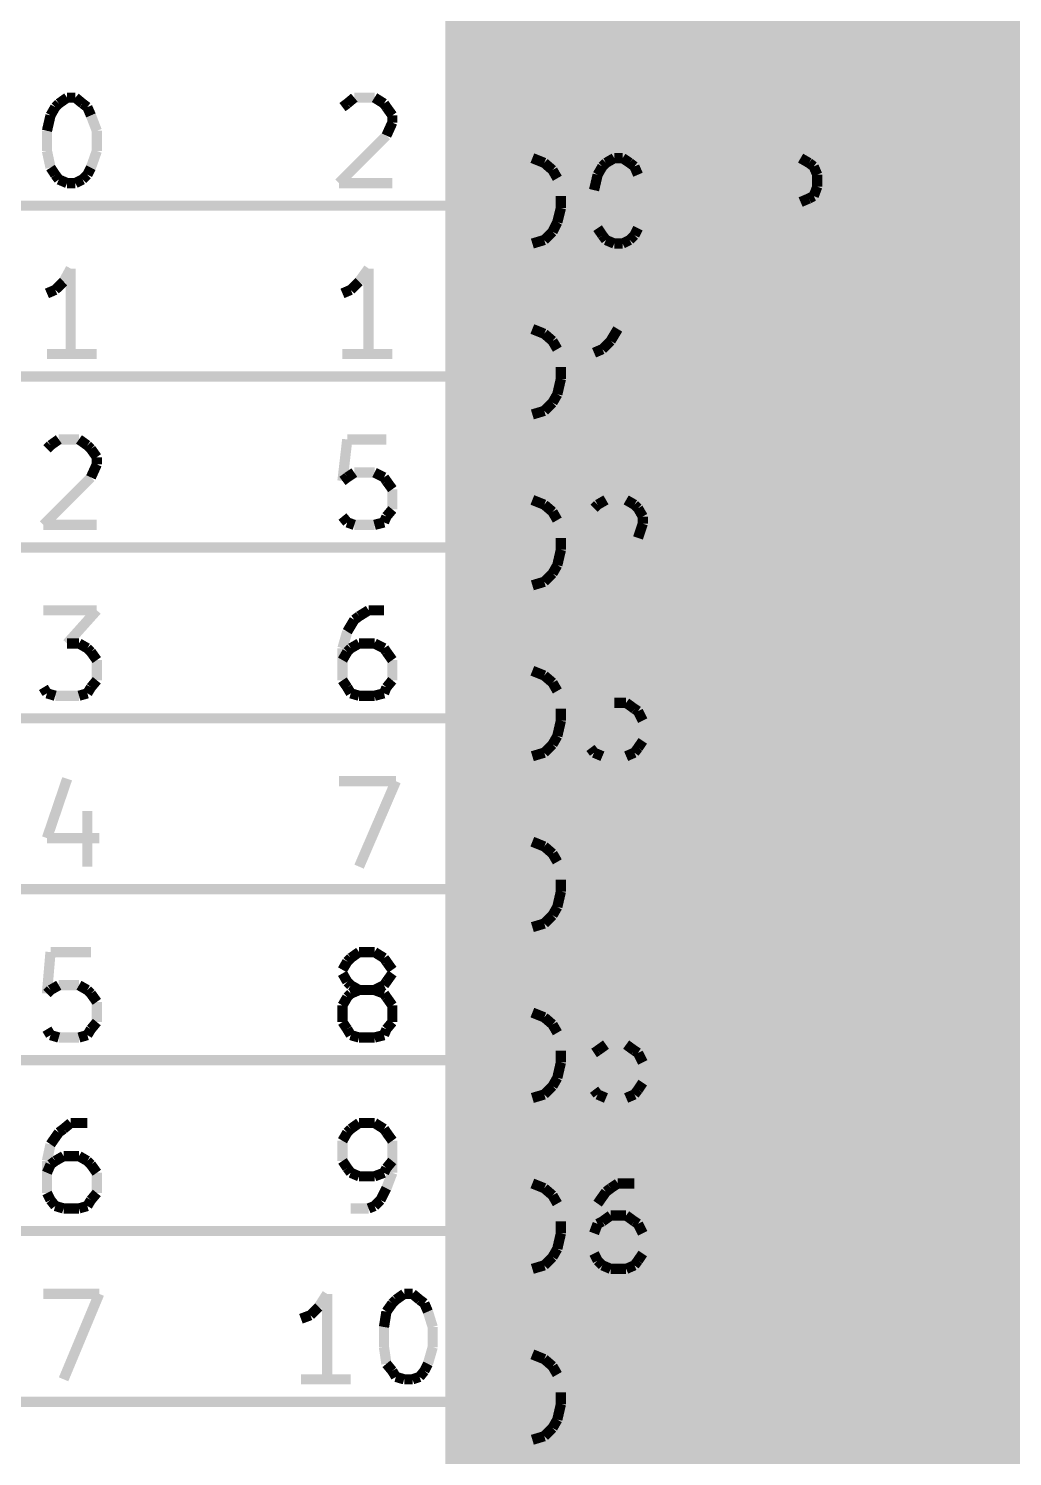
# Model space of a CAD drawing. Header units: millimetres. Extents: x 10 to 287, y 10 to 200.
# Drawn here: x 47.02 to 61.64, y 145.71 to 166.94 of the extents above; entities that cross this region are included whole.
import ezdxf

# ---------------------------------------------------------------- set-up
doc = ezdxf.new("R2010")
doc.units = ezdxf.units.MM
doc.layers.add('H', color=7, linetype='Continuous')
doc.layers.add('P', color=7, linetype='Continuous')

msp = doc.modelspace()

# ---------------------------------------------------------------- hatches: boundary and pattern name
at = {"layer": 'H', "linetype": 'Continuous'}
msp.add_hatch(color=256, dxfattribs=at).paths.add_polyline_path([(53.34, 126.189), (53.34, 171.909), (73.66, 171.909), (73.66, 126.189), (53.34, 126.189)])

# ---------------------------------------------------------------- linework, layer by layer
at = {"layer": 'P'}
for points, const_width in [([(53.34, 171.926), (53.34, 126.206), (73.66, 126.206), (73.66, 171.926), (53.34, 171.926)], 0.254), ([(53.34, 171.926), (53.34, 126.206)], 0.254), ([(47.466, 165.823), (47.59, 165.911)], 0.152), ([(47.59, 165.911), (47.713, 165.911)], 0.152), ([(47.713, 165.911), (47.819, 165.823)], 0.152), ([(51.753, 165.823), (51.858, 165.911)], 0.152), ([(51.858, 165.911), (52.158, 165.911)], 0.152), ([(52.158, 165.911), (52.299, 165.823)], 0.152), ([(47.343, 165.647), (47.413, 165.77)], 0.152), ([(47.413, 165.77), (47.466, 165.823)], 0.152), ([(47.819, 165.823), (47.89, 165.77)], 0.152), ([(47.89, 165.77), (47.943, 165.647)], 0.152), ([(51.682, 165.77), (51.753, 165.823)], 0.152), ([(52.299, 165.823), (52.335, 165.77)], 0.152), ([(52.335, 165.77), (52.423, 165.647)], 0.152), ([(47.29, 165.418), (47.343, 165.647)], 0.152), ([(47.943, 165.647), (48.031, 165.418)], 0.152), ([(52.423, 165.541), (52.335, 165.347)], 0.152), ([(52.423, 165.647), (52.423, 165.541)], 0.152), ([(47.29, 165.118), (47.29, 165.418)], 0.152), ([(48.031, 165.418), (48.031, 165.118)], 0.152), ([(52.335, 165.347), (51.629, 164.641)], 0.152), ([(47.343, 164.871), (47.29, 165.118)], 0.152), ([(48.031, 165.118), (47.943, 164.871)], 0.152), ([(57.591, 165.065), (56.515, 163.442)], 0.152), ([(47.413, 164.765), (47.343, 164.871)], 0.152), ([(47.943, 164.871), (47.89, 164.765)], 0.152), ([(54.204, 163.742), (54.204, 165.012)], 0.152), ([(54.204, 165.012), (54.504, 165.012)], 0.152), ([(54.504, 165.012), (54.681, 164.941)], 0.152), ([(54.681, 164.941), (54.804, 164.835)], 0.152), ([(54.804, 164.835), (54.875, 164.712)], 0.152), ([(55.474, 164.765), (55.545, 164.888)], 0.152), ([(55.545, 164.888), (55.598, 164.941)], 0.152), ([(55.598, 164.941), (55.721, 165.012)], 0.152), ([(55.721, 165.012), (55.845, 165.012)], 0.152), ([(55.845, 165.012), (55.951, 164.941)], 0.152), ([(55.951, 164.941), (56.021, 164.888)], 0.152), ([(56.021, 164.888), (56.074, 164.765)], 0.152), ([(58.014, 163.742), (58.014, 165.012)], 0.152), ([(58.014, 165.012), (58.491, 165.012)], 0.152), ([(58.491, 165.012), (58.614, 164.941)], 0.152), ([(58.614, 164.941), (58.685, 164.888)], 0.152), ([(58.685, 164.888), (58.738, 164.765)], 0.152), ([(59.178, 165.012), (60.008, 163.742)], 0.152), ([(60.008, 165.012), (59.178, 163.742)], 0.152), ([(47.466, 164.694), (47.413, 164.765)], 0.152), ([(47.59, 164.641), (47.466, 164.694)], 0.152), ([(47.713, 164.641), (47.59, 164.641)], 0.152), ([(47.819, 164.694), (47.713, 164.641)], 0.152), ([(47.89, 164.765), (47.819, 164.694)], 0.152), ([(51.629, 164.641), (52.423, 164.641)], 0.152), ([(54.875, 164.712), (54.928, 164.447)], 0.152), ([(55.421, 164.536), (55.474, 164.765)], 0.152), ([(56.074, 164.765), (56.145, 164.536)], 0.152), ([(58.738, 164.765), (58.738, 164.588)], 0.152), ([(54.928, 164.447), (54.928, 164.271)], 0.152), ([(55.421, 164.236), (55.421, 164.536)], 0.152), ([(56.145, 164.536), (56.145, 164.236)], 0.152), ([(58.614, 164.412), (58.491, 164.359)], 0.152), ([(58.685, 164.447), (58.614, 164.412)], 0.152), ([(58.738, 164.588), (58.685, 164.447)], 0.152), ([(43.162, 164.306), (50.8, 164.306)], 0.152), ([(53.34, 164.306), (50.8, 164.306)], 0.152), ([(54.928, 164.271), (54.875, 164.059)], 0.152), ([(55.474, 163.971), (55.421, 164.236)], 0.152), ([(56.145, 164.236), (56.074, 163.971)], 0.152), ([(58.491, 164.359), (58.014, 164.359)], 0.152), ([(58.738, 163.742), (58.314, 164.359)], 0.152), ([(54.875, 164.059), (54.804, 163.918)], 0.152), ([(54.681, 163.795), (54.504, 163.742)], 0.152), ([(54.804, 163.918), (54.681, 163.795)], 0.152), ([(55.545, 163.865), (55.474, 163.971)], 0.152), ([(55.598, 163.795), (55.545, 163.865)], 0.152), ([(55.721, 163.742), (55.598, 163.795)], 0.152), ([(55.951, 163.795), (55.845, 163.742)], 0.152), ([(56.021, 163.865), (55.951, 163.795)], 0.152), ([(56.074, 163.971), (56.021, 163.865)], 0.152), ([(54.504, 163.742), (54.204, 163.742)], 0.152), ([(55.845, 163.742), (55.721, 163.742)], 0.152), ([(47.643, 163.371), (47.537, 163.177)], 0.152), ([(47.643, 162.101), (47.643, 163.371)], 0.152), ([(52.07, 163.371), (51.929, 163.177)], 0.152), ([(52.07, 162.101), (52.07, 163.371)], 0.152), ([(47.537, 163.177), (47.413, 163.054)], 0.152), ([(51.929, 163.177), (51.805, 163.054)], 0.152), ([(47.413, 163.054), (47.29, 163.001)], 0.152), ([(51.805, 163.054), (51.682, 163.001)], 0.152), ([(57.591, 162.525), (56.515, 160.902)], 0.152), ([(54.204, 161.202), (54.204, 162.472)], 0.152), ([(54.204, 162.472), (54.504, 162.472)], 0.152), ([(54.504, 162.472), (54.681, 162.401)], 0.152), ([(54.681, 162.401), (54.804, 162.295)], 0.152), ([(54.804, 162.295), (54.875, 162.172)], 0.152), ([(55.668, 162.295), (55.545, 162.172)], 0.152), ([(55.774, 162.472), (55.668, 162.295)], 0.152), ([(55.774, 161.202), (55.774, 162.472)], 0.152), ([(57.838, 162.472), (58.561, 162.472)], 0.152), ([(58.208, 161.202), (58.208, 162.472)], 0.152), ([(58.861, 162.472), (59.708, 161.202)], 0.152), ([(59.708, 162.472), (58.861, 161.202)], 0.152), ([(48.031, 162.101), (47.29, 162.101)], 0.152), ([(52.423, 162.101), (51.682, 162.101)], 0.152), ([(54.875, 162.172), (54.928, 161.907)], 0.152), ([(55.545, 162.172), (55.421, 162.119)], 0.152), ([(54.928, 161.907), (54.928, 161.731)], 0.152), ([(43.162, 161.766), (50.8, 161.766)], 0.152), ([(53.34, 161.766), (50.8, 161.766)], 0.152), ([(54.928, 161.731), (54.875, 161.502)], 0.152), ([(54.875, 161.502), (54.804, 161.378)], 0.152), ([(54.681, 161.255), (54.504, 161.202)], 0.152), ([(54.804, 161.378), (54.681, 161.255)], 0.152), ([(54.504, 161.202), (54.204, 161.202)], 0.152), ([(56.145, 161.202), (55.421, 161.202)], 0.152), ([(47.343, 160.743), (47.466, 160.831)], 0.152), ([(47.466, 160.831), (47.766, 160.831)], 0.152), ([(47.766, 160.831), (47.89, 160.743)], 0.152), ([(51.753, 160.831), (51.682, 160.214)], 0.152), ([(52.335, 160.831), (51.753, 160.831)], 0.152), ([(47.29, 160.69), (47.343, 160.743)], 0.152), ([(47.89, 160.743), (47.943, 160.69)], 0.152), ([(47.943, 160.69), (48.031, 160.567)], 0.152), ([(48.031, 160.461), (47.943, 160.267)], 0.152), ([(48.031, 160.567), (48.031, 160.461)], 0.152), ([(47.943, 160.267), (47.237, 159.561)], 0.152), ([(51.682, 160.214), (51.753, 160.267)], 0.152), ([(51.753, 160.267), (51.858, 160.338)], 0.152), ([(51.858, 160.338), (52.158, 160.338)], 0.152), ([(52.158, 160.338), (52.299, 160.267)], 0.152), ([(52.299, 160.267), (52.335, 160.214)], 0.152), ([(52.335, 160.214), (52.423, 160.091)], 0.152), ([(52.423, 160.091), (52.423, 159.791)], 0.152), ([(52.423, 159.791), (52.335, 159.685)], 0.152), ([(54.204, 158.662), (54.204, 159.932)], 0.152), ([(54.204, 159.932), (54.504, 159.932)], 0.152), ([(54.504, 159.932), (54.681, 159.861)], 0.152), ([(54.681, 159.861), (54.804, 159.755)], 0.152), ([(54.804, 159.755), (54.875, 159.632)], 0.152), ([(55.421, 159.808), (55.474, 159.861)], 0.152), ([(55.474, 159.861), (55.598, 159.932)], 0.152), ([(55.598, 159.932), (55.898, 159.932)], 0.152), ([(55.898, 159.932), (56.021, 159.861)], 0.152), ([(56.021, 159.861), (56.074, 159.808)], 0.152), ([(56.074, 159.808), (56.145, 159.685)], 0.152), ([(47.237, 159.561), (48.031, 159.561)], 0.152), ([(51.753, 159.597), (51.682, 159.685)], 0.152), ([(51.858, 159.561), (51.753, 159.597)], 0.152), ([(52.158, 159.561), (51.858, 159.561)], 0.152), ([(52.299, 159.597), (52.158, 159.561)], 0.152), ([(52.335, 159.685), (52.299, 159.597)], 0.152), ([(54.875, 159.632), (54.928, 159.367)], 0.152), ([(56.145, 159.579), (56.074, 159.367)], 0.152), ([(56.145, 159.685), (56.145, 159.579)], 0.152), ([(54.928, 159.367), (54.928, 159.191)], 0.152), ([(56.074, 159.367), (55.368, 158.662)], 0.152), ([(43.162, 159.226), (50.8, 159.226)], 0.152), ([(53.34, 159.226), (50.8, 159.226)], 0.152), ([(54.928, 159.191), (54.875, 158.962)], 0.152), ([(54.875, 158.962), (54.804, 158.838)], 0.152), ([(54.681, 158.715), (54.504, 158.662)], 0.152), ([(54.804, 158.838), (54.681, 158.715)], 0.152), ([(54.504, 158.662), (54.204, 158.662)], 0.152), ([(55.368, 158.662), (56.145, 158.662)], 0.152), ([(47.237, 158.291), (48.031, 158.291)], 0.152), ([(48.031, 158.291), (47.59, 157.798)], 0.152), ([(52.07, 158.291), (51.929, 158.203)], 0.152), ([(52.299, 158.291), (52.07, 158.291)], 0.152), ([(51.858, 158.15), (51.753, 157.974)], 0.152), ([(51.929, 158.203), (51.858, 158.15)], 0.152), ([(51.753, 157.974), (51.682, 157.727)], 0.152), ([(47.59, 157.798), (47.766, 157.798)], 0.152), ([(47.766, 157.798), (47.89, 157.727)], 0.152), ([(47.89, 157.727), (47.943, 157.674)], 0.152), ([(47.943, 157.674), (48.031, 157.551)], 0.152), ([(51.682, 157.727), (51.682, 157.251)], 0.152), ([(51.753, 157.674), (51.682, 157.551)], 0.152), ([(51.805, 157.727), (51.753, 157.674)], 0.152), ([(51.929, 157.798), (51.805, 157.727)], 0.152), ([(52.158, 157.798), (51.929, 157.798)], 0.152), ([(52.299, 157.727), (52.158, 157.798)], 0.152), ([(52.335, 157.674), (52.299, 157.727)], 0.152), ([(52.423, 157.551), (52.335, 157.674)], 0.152), ([(48.031, 157.551), (48.031, 157.251)], 0.152), ([(52.423, 157.251), (52.423, 157.551)], 0.152), ([(48.031, 157.251), (47.943, 157.145)], 0.152), ([(51.682, 157.251), (51.753, 157.145)], 0.152), ([(52.335, 157.145), (52.423, 157.251)], 0.152), ([(54.204, 156.122), (54.204, 157.392)], 0.152), ([(54.204, 157.392), (54.504, 157.392)], 0.152), ([(54.504, 157.392), (54.681, 157.321)], 0.152), ([(54.681, 157.321), (54.804, 157.215)], 0.152), ([(54.804, 157.215), (54.875, 157.092)], 0.152), ([(55.368, 157.392), (56.145, 157.392)], 0.152), ([(56.145, 157.392), (55.721, 156.916)], 0.152), ([(47.29, 157.057), (47.237, 157.145)], 0.152), ([(47.413, 157.021), (47.29, 157.057)], 0.152), ([(47.766, 157.021), (47.413, 157.021)], 0.152), ([(47.89, 157.057), (47.766, 157.021)], 0.152), ([(47.943, 157.145), (47.89, 157.057)], 0.152), ([(51.753, 157.145), (51.805, 157.057)], 0.152), ([(51.805, 157.057), (51.929, 157.021)], 0.152), ([(51.929, 157.021), (52.158, 157.021)], 0.152), ([(52.158, 157.021), (52.299, 157.057)], 0.152), ([(52.299, 157.057), (52.335, 157.145)], 0.152), ([(54.875, 157.092), (54.928, 156.827)], 0.152), ([(54.928, 156.827), (54.928, 156.651)], 0.152), ([(55.721, 156.916), (55.898, 156.916)], 0.152), ([(55.898, 156.916), (56.021, 156.827)], 0.152), ([(56.021, 156.827), (56.074, 156.792)], 0.152), ([(56.074, 156.792), (56.145, 156.651)], 0.152), ([(43.162, 156.686), (50.8, 156.686)], 0.152), ([(53.34, 156.686), (50.8, 156.686)], 0.152), ([(54.928, 156.651), (54.875, 156.422)], 0.152), ([(56.145, 156.651), (56.145, 156.351)], 0.152), ([(54.875, 156.422), (54.804, 156.298)], 0.152), ([(56.145, 156.351), (56.074, 156.245)], 0.152), ([(54.681, 156.175), (54.504, 156.122)], 0.152), ([(54.804, 156.298), (54.681, 156.175)], 0.152), ([(55.421, 156.175), (55.368, 156.245)], 0.152), ([(55.545, 156.122), (55.421, 156.175)], 0.152), ([(56.021, 156.175), (55.898, 156.122)], 0.152), ([(56.074, 156.245), (56.021, 156.175)], 0.152), ([(54.504, 156.122), (54.204, 156.122)], 0.152), ([(55.898, 156.122), (55.545, 156.122)], 0.152), ([(47.59, 155.787), (47.29, 154.905)], 0.152), ([(51.629, 155.751), (52.476, 155.751)], 0.152), ([(52.476, 155.751), (51.929, 154.481)], 0.152), ([(47.89, 155.31), (47.89, 154.481)], 0.152), ([(47.29, 154.905), (48.066, 154.905)], 0.152), ([(55.721, 154.905), (55.421, 154.023)], 0.152), ([(54.204, 153.582), (54.204, 154.852)], 0.152), ([(54.204, 154.852), (54.504, 154.852)], 0.152), ([(54.504, 154.852), (54.681, 154.781)], 0.152), ([(54.681, 154.781), (54.804, 154.675)], 0.152), ([(54.804, 154.675), (54.875, 154.552)], 0.152), ([(54.875, 154.552), (54.928, 154.287)], 0.152), ([(54.928, 154.287), (54.928, 154.111)], 0.152), ([(56.021, 154.428), (56.021, 153.582)], 0.152), ([(43.162, 154.146), (50.8, 154.146)], 0.152), ([(53.34, 154.146), (50.8, 154.146)], 0.152), ([(54.928, 154.111), (54.875, 153.882)], 0.152), ([(55.421, 154.023), (56.198, 154.023)], 0.152), ([(54.875, 153.882), (54.804, 153.758)], 0.152), ([(54.504, 153.582), (54.204, 153.582)], 0.152), ([(54.681, 153.635), (54.504, 153.582)], 0.152), ([(54.804, 153.758), (54.681, 153.635)], 0.152), ([(47.343, 153.211), (47.29, 152.594)], 0.152), ([(47.943, 153.211), (47.343, 153.211)], 0.152), ([(51.805, 153.123), (51.929, 153.211)], 0.152), ([(51.929, 153.211), (52.158, 153.211)], 0.152), ([(52.158, 153.211), (52.299, 153.123)], 0.152), ([(51.682, 152.947), (51.753, 153.07)], 0.152), ([(51.753, 153.07), (51.805, 153.123)], 0.152), ([(52.299, 153.123), (52.335, 153.07)], 0.152), ([(52.335, 153.07), (52.423, 152.947)], 0.152), ([(51.753, 152.77), (51.682, 152.894)], 0.152), ([(51.805, 152.718), (51.753, 152.77)], 0.152), ([(52.335, 152.77), (52.299, 152.718)], 0.152), ([(52.423, 152.894), (52.335, 152.77)], 0.152), ([(47.29, 152.594), (47.343, 152.647)], 0.152), ([(47.343, 152.647), (47.466, 152.718)], 0.152), ([(47.466, 152.718), (47.766, 152.718)], 0.152), ([(47.766, 152.718), (47.89, 152.647)], 0.152), ([(47.89, 152.647), (47.943, 152.594)], 0.152), ([(47.943, 152.594), (48.031, 152.471)], 0.152), ([(51.753, 152.541), (51.682, 152.418)], 0.152), ([(51.805, 152.594), (51.753, 152.541)], 0.152), ([(51.929, 152.647), (51.805, 152.718)], 0.152), ([(51.929, 152.647), (51.805, 152.594)], 0.152), ([(52.158, 152.647), (51.929, 152.647)], 0.152), ([(52.299, 152.718), (52.158, 152.647)], 0.152), ([(52.299, 152.594), (52.158, 152.647)], 0.152), ([(52.335, 152.541), (52.299, 152.594)], 0.152), ([(52.423, 152.418), (52.335, 152.541)], 0.152), ([(48.031, 152.471), (48.031, 152.171)], 0.152), ([(51.682, 152.418), (51.682, 152.171)], 0.152), ([(52.423, 152.171), (52.423, 152.418)], 0.152), ([(54.204, 151.042), (54.204, 152.312)], 0.152), ([(54.204, 152.312), (54.504, 152.312)], 0.152), ([(54.504, 152.312), (54.681, 152.241)], 0.152), ([(55.474, 152.312), (55.421, 151.712)], 0.152), ([(56.074, 152.312), (55.474, 152.312)], 0.152), ([(48.031, 152.171), (47.943, 152.065)], 0.152), ([(51.682, 152.171), (51.753, 152.065)], 0.152), ([(52.335, 152.065), (52.423, 152.171)], 0.152), ([(54.681, 152.241), (54.804, 152.135)], 0.152), ([(54.804, 152.135), (54.875, 152.012)], 0.152), ([(47.343, 151.977), (47.29, 152.065)], 0.152), ([(47.466, 151.941), (47.343, 151.977)], 0.152), ([(47.766, 151.941), (47.466, 151.941)], 0.152), ([(47.89, 151.977), (47.766, 151.941)], 0.152), ([(47.943, 152.065), (47.89, 151.977)], 0.152), ([(51.753, 152.065), (51.805, 151.977)], 0.152), ([(51.805, 151.977), (51.929, 151.941)], 0.152), ([(51.929, 151.941), (52.158, 151.941)], 0.152), ([(52.158, 151.941), (52.299, 151.977)], 0.152), ([(52.299, 151.977), (52.335, 152.065)], 0.152), ([(54.875, 152.012), (54.928, 151.747)], 0.152), ([(54.928, 151.747), (54.928, 151.571)], 0.152), ([(55.421, 151.712), (55.474, 151.747)], 0.152), ([(55.474, 151.747), (55.598, 151.836)], 0.152), ([(55.598, 151.836), (55.898, 151.836)], 0.152), ([(55.898, 151.836), (56.021, 151.747)], 0.152), ([(56.021, 151.747), (56.074, 151.712)], 0.152), ([(56.074, 151.712), (56.145, 151.571)], 0.152), ([(43.162, 151.606), (50.8, 151.606)], 0.152), ([(53.34, 151.606), (50.8, 151.606)], 0.152), ([(54.928, 151.571), (54.875, 151.342)], 0.152), ([(56.145, 151.571), (56.145, 151.271)], 0.152), ([(54.875, 151.342), (54.804, 151.218)], 0.152), ([(56.145, 151.271), (56.074, 151.165)], 0.152), ([(54.504, 151.042), (54.204, 151.042)], 0.152), ([(54.681, 151.095), (54.504, 151.042)], 0.152), ([(54.804, 151.218), (54.681, 151.095)], 0.152), ([(55.474, 151.095), (55.421, 151.165)], 0.152), ([(55.598, 151.042), (55.474, 151.095)], 0.152), ([(55.898, 151.042), (55.598, 151.042)], 0.152), ([(56.021, 151.095), (55.898, 151.042)], 0.152), ([(56.074, 151.165), (56.021, 151.095)], 0.152), ([(47.643, 150.671), (47.537, 150.583)], 0.152), ([(47.89, 150.671), (47.643, 150.671)], 0.152), ([(51.929, 150.671), (51.805, 150.583)], 0.152), ([(52.158, 150.671), (51.929, 150.671)], 0.152), ([(52.299, 150.583), (52.158, 150.671)], 0.152), ([(47.466, 150.53), (47.343, 150.354)], 0.152), ([(47.537, 150.583), (47.466, 150.53)], 0.152), ([(51.753, 150.53), (51.682, 150.407)], 0.152), ([(51.682, 150.407), (51.682, 150.107)], 0.152), ([(51.805, 150.583), (51.753, 150.53)], 0.152), ([(52.335, 150.53), (52.299, 150.583)], 0.152), ([(52.423, 150.407), (52.335, 150.53)], 0.152), ([(52.423, 149.931), (52.423, 150.407)], 0.152), ([(47.343, 150.354), (47.29, 150.107)], 0.152), ([(47.29, 150.107), (47.29, 149.631)], 0.152), ([(47.343, 150.054), (47.29, 149.931)], 0.152), ([(47.413, 150.107), (47.343, 150.054)], 0.152), ([(47.537, 150.178), (47.413, 150.107)], 0.152), ([(47.766, 150.178), (47.537, 150.178)], 0.152), ([(47.89, 150.107), (47.766, 150.178)], 0.152), ([(47.943, 150.054), (47.89, 150.107)], 0.152), ([(48.031, 149.931), (47.943, 150.054)], 0.152), ([(51.682, 150.107), (51.753, 150.001)], 0.152), ([(51.753, 150.001), (51.805, 149.931)], 0.152), ([(52.299, 149.931), (52.335, 150.001)], 0.152), ([(52.335, 150.001), (52.423, 150.107)], 0.152), ([(48.031, 149.631), (48.031, 149.931)], 0.152), ([(51.805, 149.931), (51.929, 149.878)], 0.152), ([(51.929, 149.878), (52.158, 149.878)], 0.152), ([(52.158, 149.878), (52.299, 149.931)], 0.152), ([(52.335, 149.701), (52.423, 149.931)], 0.152), ([(54.204, 148.502), (54.204, 149.772)], 0.152), ([(54.204, 149.772), (54.504, 149.772)], 0.152), ([(54.504, 149.772), (54.681, 149.701)], 0.152), ([(55.774, 149.772), (55.668, 149.701)], 0.152), ([(56.021, 149.772), (55.774, 149.772)], 0.152), ([(47.29, 149.631), (47.343, 149.525)], 0.152), ([(47.943, 149.525), (48.031, 149.631)], 0.152), ([(52.246, 149.525), (52.335, 149.701)], 0.152), ([(54.681, 149.701), (54.804, 149.595)], 0.152), ([(54.804, 149.595), (54.875, 149.472)], 0.152), ([(55.598, 149.648), (55.474, 149.472)], 0.152), ([(55.668, 149.701), (55.598, 149.648)], 0.152), ([(47.343, 149.525), (47.413, 149.437)], 0.152), ([(47.413, 149.437), (47.537, 149.401)], 0.152), ([(47.537, 149.401), (47.766, 149.401)], 0.152), ([(47.766, 149.401), (47.89, 149.437)], 0.152), ([(47.89, 149.437), (47.943, 149.525)], 0.152), ([(51.805, 149.401), (52.07, 149.401)], 0.152), ([(52.07, 149.401), (52.158, 149.437)], 0.152), ([(52.158, 149.437), (52.246, 149.525)], 0.152), ([(54.875, 149.472), (54.928, 149.207)], 0.152), ([(55.474, 149.472), (55.421, 149.207)], 0.152), ([(54.928, 149.207), (54.928, 149.031)], 0.152), ([(55.421, 149.207), (55.421, 148.731)], 0.152), ([(55.474, 149.172), (55.421, 149.031)], 0.152), ([(55.545, 149.207), (55.474, 149.172)], 0.152), ([(55.668, 149.296), (55.545, 149.207)], 0.152), ([(55.898, 149.296), (55.668, 149.296)], 0.152), ([(56.021, 149.207), (55.898, 149.296)], 0.152), ([(56.074, 149.172), (56.021, 149.207)], 0.152), ([(56.145, 149.031), (56.074, 149.172)], 0.152), ([(43.162, 149.066), (50.8, 149.066)], 0.152), ([(53.34, 149.066), (50.8, 149.066)], 0.152), ([(54.928, 149.031), (54.875, 148.802)], 0.152), ([(56.145, 148.731), (56.145, 149.031)], 0.152), ([(54.875, 148.802), (54.804, 148.678)], 0.152), ([(55.421, 148.731), (55.474, 148.625)], 0.152), ([(56.074, 148.625), (56.145, 148.731)], 0.152), ([(54.504, 148.502), (54.204, 148.502)], 0.152), ([(54.681, 148.555), (54.504, 148.502)], 0.152), ([(54.804, 148.678), (54.681, 148.555)], 0.152), ([(55.474, 148.625), (55.545, 148.555)], 0.152), ([(55.545, 148.555), (55.668, 148.502)], 0.152), ([(55.668, 148.502), (55.898, 148.502)], 0.152), ([(55.898, 148.502), (56.021, 148.555)], 0.152), ([(56.021, 148.555), (56.074, 148.625)], 0.152), ([(47.237, 148.131), (48.066, 148.131)], 0.152), ([(48.066, 148.131), (47.537, 146.861)], 0.152), ([(51.453, 148.131), (51.329, 147.937)], 0.152), ([(51.453, 146.861), (51.453, 148.131)], 0.152), ([(52.476, 148.043), (52.599, 148.131)], 0.152), ([(52.599, 148.131), (52.723, 148.131)], 0.152), ([(52.723, 148.131), (52.828, 148.043)], 0.152), ([(51.329, 147.937), (51.206, 147.814)], 0.152), ([(52.299, 147.638), (52.335, 147.867)], 0.152), ([(52.335, 147.867), (52.423, 147.99)], 0.152), ([(52.423, 147.99), (52.476, 148.043)], 0.152), ([(52.828, 148.043), (52.899, 147.99)], 0.152), ([(52.899, 147.99), (52.952, 147.867)], 0.152), ([(52.952, 147.867), (53.023, 147.638)], 0.152), ([(51.206, 147.814), (51.065, 147.761)], 0.152), ([(52.299, 147.338), (52.299, 147.638)], 0.152), ([(53.023, 147.638), (53.023, 147.338)], 0.152), ([(52.335, 147.091), (52.299, 147.338)], 0.152), ([(53.023, 147.338), (52.952, 147.091)], 0.152), ([(54.204, 145.962), (54.204, 147.232)], 0.152), ([(54.204, 147.232), (54.504, 147.232)], 0.152), ([(54.504, 147.232), (54.681, 147.161)], 0.152), ([(55.368, 147.232), (56.198, 147.232)], 0.152), ([(56.198, 147.232), (55.668, 145.962)], 0.152), ([(52.423, 146.985), (52.335, 147.091)], 0.152), ([(52.952, 147.091), (52.899, 146.985)], 0.152), ([(54.681, 147.161), (54.804, 147.055)], 0.152), ([(54.804, 147.055), (54.875, 146.932)], 0.152), ([(51.805, 146.861), (51.065, 146.861)], 0.152), ([(52.476, 146.897), (52.423, 146.985)], 0.152), ([(52.599, 146.861), (52.476, 146.897)], 0.152), ([(52.723, 146.861), (52.599, 146.861)], 0.152), ([(52.828, 146.897), (52.723, 146.861)], 0.152), ([(52.899, 146.985), (52.828, 146.897)], 0.152), ([(54.875, 146.932), (54.928, 146.667)], 0.152), ([(54.928, 146.667), (54.928, 146.491)], 0.152), ([(43.162, 146.526), (50.8, 146.526)], 0.152), ([(53.34, 146.526), (50.8, 146.526)], 0.152), ([(54.928, 146.491), (54.875, 146.262)], 0.152), ([(54.875, 146.262), (54.804, 146.138)], 0.152), ([(54.504, 145.962), (54.204, 145.962)], 0.152), ([(54.681, 146.015), (54.504, 145.962)], 0.152), ([(54.804, 146.138), (54.681, 146.015)], 0.152)]:
    msp.add_lwpolyline(points, dxfattribs=dict(at, const_width=const_width))

doc.saveas('drawing.dxf')
